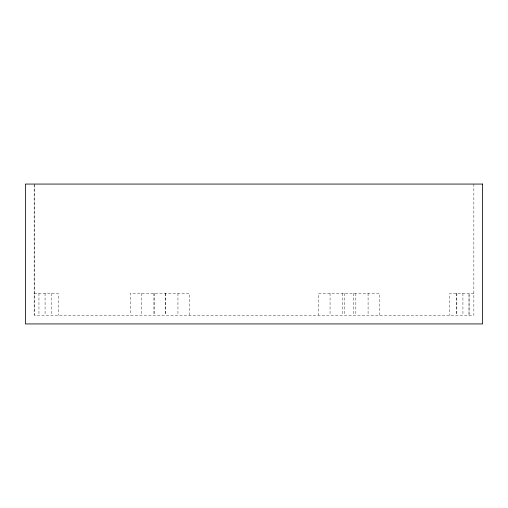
<?xml version="1.0" encoding="UTF-8"?>
<svg xmlns="http://www.w3.org/2000/svg" width="508" height="508" viewBox="0 0 508 508"><rect width="100%" height="100%" fill="white"/><g stroke="black" fill="none" stroke-linecap="round" stroke-linejoin="round"><path stroke-width="0.38" stroke-dasharray="2.54 1.91" d="M34.144 293.338L58.185 293.338L58.185 315.195M473.856 293.338L449.815 293.338L449.815 315.195M473.856 184.067L473.856 315.195L34.144 315.195L34.144 184.067M462.928 293.338L462.928 315.195M456.851 293.338L456.851 315.195M456.813 293.338L456.813 315.195M379.374 315.195L379.374 293.338L318.687 293.338L318.687 315.195M368.084 293.338L368.084 315.195M355.841 293.338L355.841 315.195M353.657 293.338L353.657 315.195M344.551 293.338L344.551 315.195M342.29 293.338L342.29 315.195M330.054 293.338L330.054 315.195M189.313 315.195L189.313 293.338L130.372 293.338L130.372 315.195M177.946 293.338L177.946 315.195M165.71 293.338L165.71 315.195M165.195 293.338L165.195 315.195M154.343 293.338L154.343 315.195M153.905 293.338L153.905 315.195M141.668 293.338L141.668 315.195M51.187 293.338L51.187 315.195M45.072 293.338L45.072 315.195M38.951 293.338L38.951 315.195M34.354 184.067L34.354 315.195M469.049 315.195L469.049 293.338L469.011 315.195"/><path stroke-width="0.76" d="M482.594 184.067L25.406 184.067L25.4 323.933L482.594 323.933L482.6 184.067"/></g></svg>
